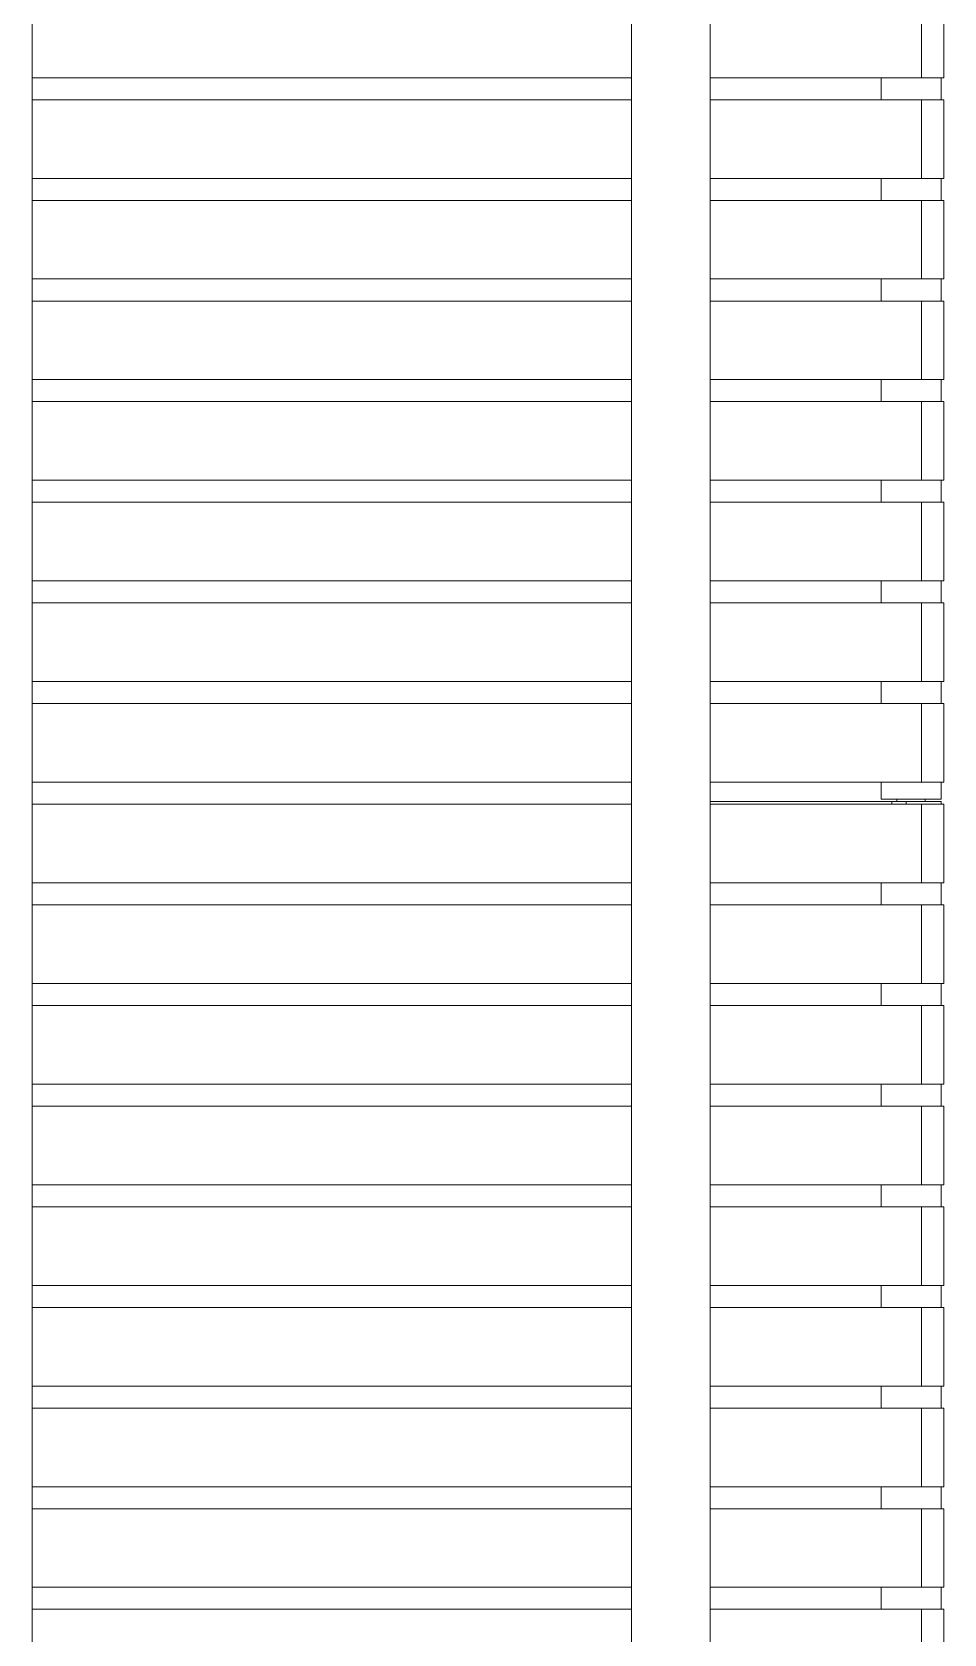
# Model space of a CAD drawing. Header units: millimetres. Extents: x 8553 to 64453, y 11523 to 72084.
# Drawn here: x 33143 to 33607, y 20124 to 20939 of the extents above; entities that cross this region are included whole.
import ezdxf

# ---------------------------------------------------------------- set-up
doc = ezdxf.new("R2010")
doc.units = ezdxf.units.MM
doc.layers.add('grey', color=254, linetype='Continuous')

msp = doc.modelspace()

# ---------------------------------------------------------------- linework, layer by layer
at = {"layer": 'grey', "linetype": 'Continuous', "lineweight": 15}
for p, q in [((33143.385, 22271.382), (33143.385, 19649.782)), ((33448.148, 19649.782), (33448.148, 22271.382)), ((33488.148, 22271.382), (33488.148, 19649.782)), ((33595.718, 20955.677), (33595.718, 20915.677)), ((33607.081, 20955.677), (33607.081, 20915.677)), ((33143.385, 20915.677), (33448.148, 20915.677)), ((33488.148, 20915.677), (33595.718, 20915.677)), ((33575.186, 20904.477), (33575.186, 20915.677)), ((33607.081, 20915.677), (33595.718, 20915.677)), ((33605.586, 20915.677), (33605.586, 20904.477)), ((33143.385, 20904.477), (33448.148, 20904.477)), ((33488.148, 20904.477), (33595.718, 20904.477)), ((33595.718, 20904.477), (33595.718, 20864.477)), ((33607.081, 20904.477), (33595.718, 20904.477)), ((33607.081, 20904.477), (33607.081, 20864.477)), ((33143.385, 20864.477), (33448.148, 20864.477)), ((33488.148, 20864.477), (33595.718, 20864.477)), ((33575.186, 20853.277), (33575.186, 20864.477)), ((33607.081, 20864.477), (33595.718, 20864.477)), ((33605.586, 20864.477), (33605.586, 20853.277)), ((33143.385, 20853.277), (33448.148, 20853.277)), ((33488.148, 20853.277), (33595.718, 20853.277)), ((33595.718, 20853.277), (33595.718, 20813.277)), ((33607.081, 20853.277), (33595.718, 20853.277)), ((33607.081, 20853.277), (33607.081, 20813.277)), ((33143.385, 20813.277), (33448.148, 20813.277)), ((33488.148, 20813.277), (33595.718, 20813.277)), ((33575.186, 20802.077), (33575.186, 20813.277)), ((33607.081, 20813.277), (33595.718, 20813.277)), ((33605.586, 20813.277), (33605.586, 20802.077)), ((33143.385, 20802.077), (33448.148, 20802.077)), ((33488.148, 20802.077), (33595.718, 20802.077)), ((33595.718, 20802.077), (33595.718, 20762.077)), ((33607.081, 20802.077), (33595.718, 20802.077)), ((33607.081, 20802.077), (33607.081, 20762.077)), ((33143.385, 20762.077), (33448.148, 20762.077)), ((33488.148, 20762.077), (33595.718, 20762.077)), ((33575.186, 20750.877), (33575.186, 20762.077)), ((33607.081, 20762.077), (33595.718, 20762.077)), ((33605.586, 20762.077), (33605.586, 20750.877)), ((33143.385, 20750.877), (33448.148, 20750.877)), ((33488.148, 20750.877), (33595.718, 20750.877)), ((33595.718, 20750.877), (33595.718, 20710.877)), ((33607.081, 20750.877), (33595.718, 20750.877)), ((33607.081, 20750.877), (33607.081, 20710.877)), ((33143.385, 20710.877), (33448.148, 20710.877)), ((33488.148, 20710.877), (33595.718, 20710.877)), ((33575.186, 20699.677), (33575.186, 20710.877)), ((33607.081, 20710.877), (33595.718, 20710.877)), ((33605.586, 20710.877), (33605.586, 20699.677)), ((33143.385, 20699.677), (33448.148, 20699.677)), ((33488.148, 20699.677), (33595.718, 20699.677)), ((33595.718, 20699.677), (33595.718, 20659.677)), ((33607.081, 20699.677), (33595.718, 20699.677)), ((33607.081, 20699.677), (33607.081, 20659.677)), ((33143.385, 20659.677), (33448.148, 20659.677)), ((33488.148, 20659.677), (33595.718, 20659.677)), ((33575.186, 20648.477), (33575.186, 20659.677)), ((33607.081, 20659.677), (33595.718, 20659.677)), ((33605.586, 20659.677), (33605.586, 20648.477)), ((33143.385, 20648.477), (33448.148, 20648.477)), ((33488.148, 20648.477), (33595.718, 20648.477)), ((33595.718, 20648.477), (33595.718, 20608.477)), ((33607.081, 20648.477), (33595.718, 20648.477)), ((33607.081, 20648.477), (33607.081, 20608.477)), ((33143.385, 20608.477), (33448.148, 20608.477)), ((33488.148, 20608.477), (33595.718, 20608.477)), ((33575.186, 20597.277), (33575.186, 20608.477)), ((33607.081, 20608.477), (33595.718, 20608.477)), ((33605.586, 20608.477), (33605.586, 20597.277)), ((33143.385, 20597.277), (33448.148, 20597.277)), ((33488.148, 20597.277), (33595.718, 20597.277)), ((33595.718, 20597.277), (33595.718, 20557.277)), ((33607.081, 20597.277), (33595.718, 20597.277)), ((33607.081, 20597.277), (33607.081, 20557.277)), ((33143.385, 20557.277), (33448.148, 20557.277)), ((33488.148, 20557.277), (33595.718, 20557.277)), ((33575.186, 20548.643), (33575.186, 20557.277)), ((33607.081, 20557.277), (33595.718, 20557.277)), ((33605.586, 20557.277), (33605.586, 20548.643)), ((33143.385, 20546.077), (33448.148, 20546.077)), ((33580.659, 20547.443), (33488.148, 20547.443)), ((33488.148, 20546.077), (33595.718, 20546.077)), ((33604.514, 20548.643), (33575.186, 20548.643)), ((33587.891, 20547.443), (33580.659, 20547.443)), ((33580.659, 20547.443), (33580.659, 20546.077)), ((33583.186, 20547.443), (33583.186, 20548.643)), ((33605.586, 20547.443), (33587.891, 20547.443)), ((33587.891, 20546.077), (33587.891, 20547.443)), ((33595.718, 20546.077), (33595.718, 20506.077)), ((33607.081, 20546.077), (33595.718, 20546.077)), ((33597.586, 20548.643), (33597.586, 20547.443)), ((33605.586, 20548.643), (33604.514, 20548.643)), ((33605.586, 20547.443), (33605.586, 20546.077)), ((33607.081, 20546.077), (33607.081, 20506.077)), ((33143.385, 20506.077), (33448.148, 20506.077)), ((33488.148, 20506.077), (33595.718, 20506.077)), ((33575.186, 20494.877), (33575.186, 20506.077)), ((33607.081, 20506.077), (33595.718, 20506.077)), ((33605.586, 20506.077), (33605.586, 20494.877)), ((33143.385, 20494.877), (33448.148, 20494.877)), ((33488.148, 20494.877), (33595.718, 20494.877)), ((33595.718, 20494.877), (33595.718, 20454.877)), ((33607.081, 20494.877), (33595.718, 20494.877)), ((33607.081, 20494.877), (33607.081, 20454.877)), ((33143.385, 20454.877), (33448.148, 20454.877)), ((33488.148, 20454.877), (33595.718, 20454.877)), ((33575.186, 20443.677), (33575.186, 20454.877)), ((33607.081, 20454.877), (33595.718, 20454.877)), ((33605.586, 20454.877), (33605.586, 20443.677)), ((33143.385, 20443.677), (33448.148, 20443.677)), ((33488.148, 20443.677), (33595.718, 20443.677)), ((33595.718, 20443.677), (33595.718, 20403.677)), ((33607.081, 20443.677), (33595.718, 20443.677)), ((33607.081, 20443.677), (33607.081, 20403.677)), ((33143.385, 20403.677), (33448.148, 20403.677)), ((33488.148, 20403.677), (33595.718, 20403.677)), ((33575.186, 20392.477), (33575.186, 20403.677)), ((33607.081, 20403.677), (33595.718, 20403.677)), ((33605.586, 20403.677), (33605.586, 20392.477)), ((33143.385, 20392.477), (33448.148, 20392.477)), ((33488.148, 20392.477), (33595.718, 20392.477)), ((33595.718, 20392.477), (33595.718, 20352.477)), ((33607.081, 20392.477), (33595.718, 20392.477)), ((33607.081, 20392.477), (33607.081, 20352.477)), ((33143.385, 20352.477), (33448.148, 20352.477)), ((33488.148, 20352.477), (33595.718, 20352.477)), ((33575.186, 20341.277), (33575.186, 20352.477)), ((33607.081, 20352.477), (33595.718, 20352.477)), ((33605.586, 20352.477), (33605.586, 20341.277)), ((33143.385, 20341.277), (33448.148, 20341.277)), ((33488.148, 20341.277), (33595.718, 20341.277)), ((33595.718, 20341.277), (33595.718, 20301.277)), ((33607.081, 20341.277), (33595.718, 20341.277)), ((33607.081, 20341.277), (33607.081, 20301.277)), ((33143.385, 20301.277), (33448.148, 20301.277)), ((33488.148, 20301.277), (33595.718, 20301.277)), ((33575.186, 20290.077), (33575.186, 20301.277)), ((33607.081, 20301.277), (33595.718, 20301.277)), ((33605.586, 20301.277), (33605.586, 20290.077)), ((33143.385, 20290.077), (33448.148, 20290.077)), ((33488.148, 20290.077), (33595.718, 20290.077)), ((33595.718, 20290.077), (33595.718, 20250.077)), ((33607.081, 20290.077), (33595.718, 20290.077)), ((33607.081, 20290.077), (33607.081, 20250.077)), ((33143.385, 20250.077), (33448.148, 20250.077)), ((33488.148, 20250.077), (33595.718, 20250.077)), ((33575.186, 20238.877), (33575.186, 20250.077)), ((33607.081, 20250.077), (33595.718, 20250.077)), ((33605.586, 20250.077), (33605.586, 20238.877)), ((33143.385, 20238.877), (33448.148, 20238.877)), ((33488.148, 20238.877), (33595.718, 20238.877)), ((33595.718, 20238.877), (33595.718, 20198.877)), ((33607.081, 20238.877), (33595.718, 20238.877)), ((33607.081, 20238.877), (33607.081, 20198.877)), ((33143.385, 20198.877), (33448.148, 20198.877)), ((33488.148, 20198.877), (33595.718, 20198.877)), ((33575.186, 20187.677), (33575.186, 20198.877)), ((33607.081, 20198.877), (33595.718, 20198.877)), ((33605.586, 20198.877), (33605.586, 20187.677)), ((33143.385, 20187.677), (33448.148, 20187.677)), ((33488.148, 20187.677), (33595.718, 20187.677)), ((33595.718, 20187.677), (33595.718, 20147.677)), ((33607.081, 20187.677), (33595.718, 20187.677)), ((33607.081, 20187.677), (33607.081, 20147.677)), ((33143.385, 20147.677), (33448.148, 20147.677)), ((33488.148, 20147.677), (33595.718, 20147.677)), ((33575.186, 20136.477), (33575.186, 20147.677)), ((33607.081, 20147.677), (33595.718, 20147.677)), ((33605.586, 20147.677), (33605.586, 20136.477)), ((33143.385, 20136.477), (33448.148, 20136.477)), ((33488.148, 20136.477), (33595.718, 20136.477)), ((33595.718, 20136.477), (33595.718, 20096.477)), ((33607.081, 20136.477), (33595.718, 20136.477)), ((33607.081, 20136.477), (33607.081, 20096.477))]:
    msp.add_line(p, q, dxfattribs=at)

doc.saveas('drawing.dxf')
